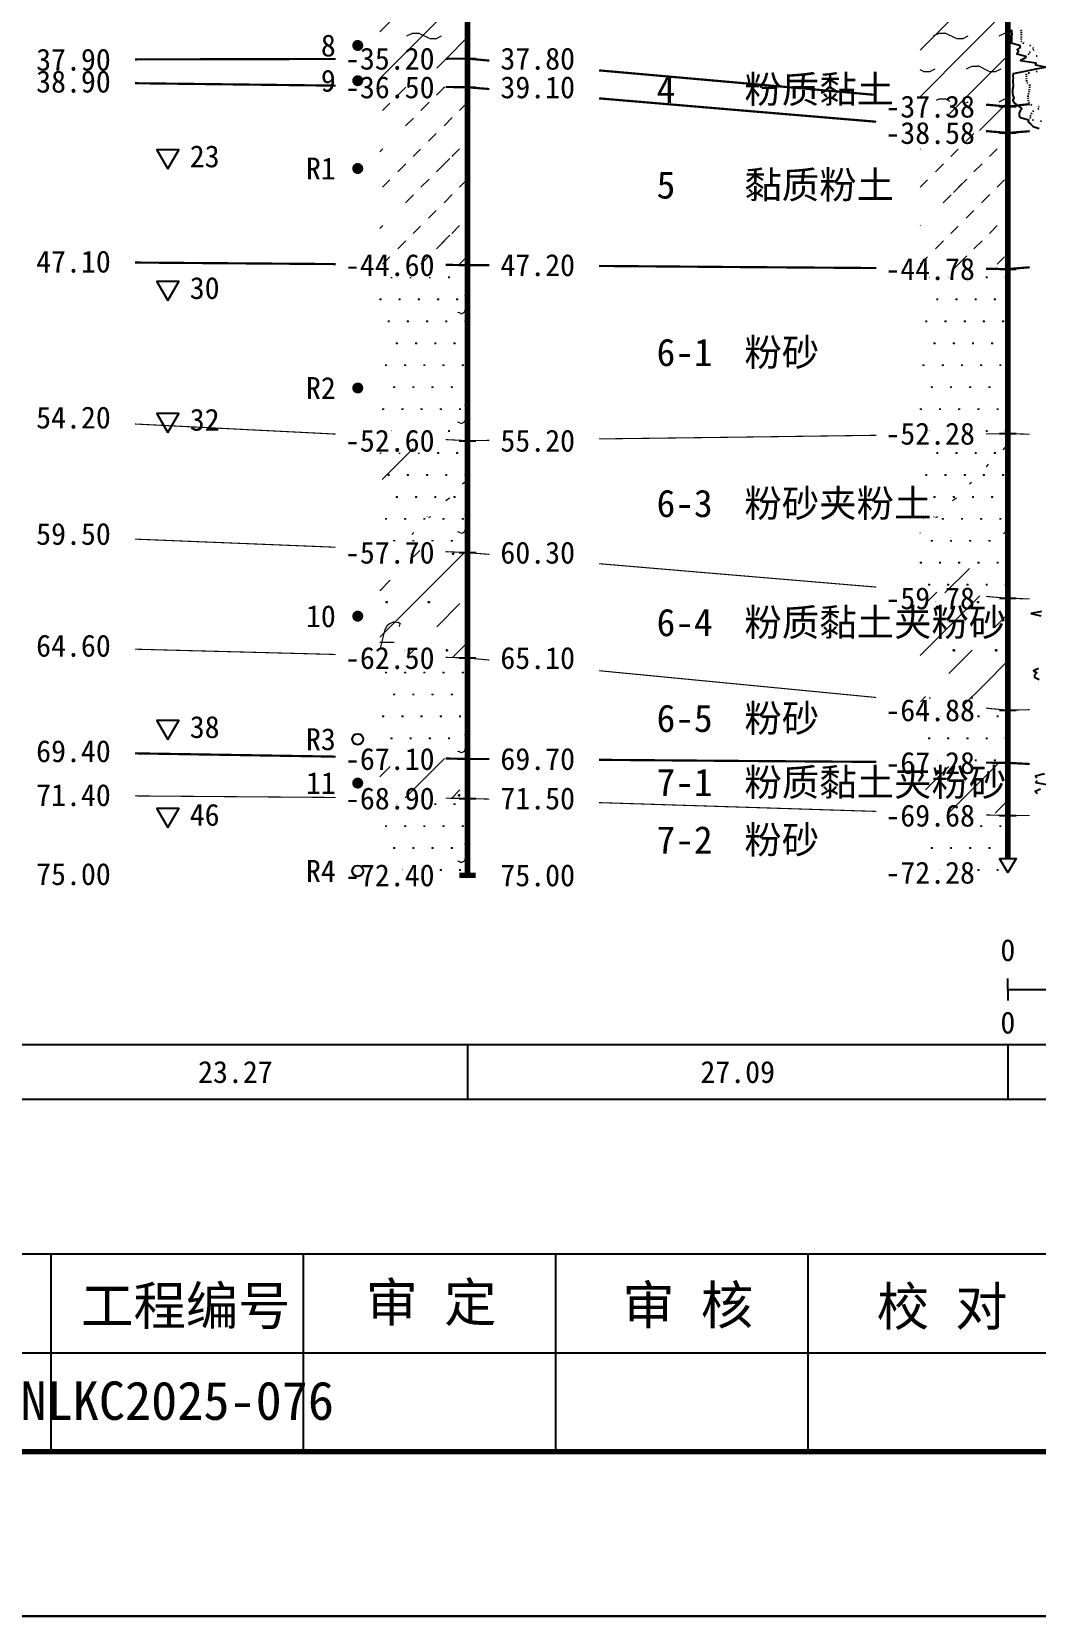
# Model space of a CAD drawing. Extents: x -37 to 3540, y -1485 to 297.
# Drawn here: x 1099 to 1190.5, y 0 to 144.4 of the extents above; entities that cross this region are included whole.
import ezdxf
from ezdxf.enums import TextEntityAlignment as Align

# ---------------------------------------------------------------- set-up
doc = ezdxf.new("R2010")
doc.units = 0
doc.linetypes.add('DOT', pattern=[6.35, 0, -6.35])
doc.layers.get('0').update_dxf_attribs({"linetype": 'CONTINUOUS'})
for name, color, linetype in [('CURVE', 200, 'CONTINUOUS'), ('FRAME', 7, 'CONTINUOUS'), ('HOLE', 41, 'CONTINUOUS'), ('RULER', 7, 'CONTINUOUS'), ('SAMPLE', 1, 'CONTINUOUS'), ('STRATUM', 241, 'CONTINUOUS')]:
    doc.layers.add(name, color=color, linetype=linetype)
doc.layers.add('HATCH', color=7, linetype='CONTINUOUS', lineweight=13)
doc.styles.add('ST', font='')
doc.styles.get('ST').set_extended_font_data('SimSun')
pattern_1 = [(45, (888.7487, 0), (-2.12132, 2.12132), [10, 0]), (26.565, (889.8228, -0.2536), (5.999823, 5.999812), [0.567, -12.849]), (0, (889.256, -0.2536), (0, 6), [0.567, -5.433]), (26.565, (887.1674, 0), (5.999823, 5.999812), [0.567, -12.849]), (0, (887.6745, 0.2536), (0, 6), [0.567, -5.433]), (153.435, (889.2558, -0.2536), (-5.999818, -5e-06), [1.134, -12.2826]), (26.565, (892.8228, 2.7464), (5.999823, 5.999812), [0.567, -12.849]), (0, (892.256, 2.7464), (0, 6), [0.567, -5.433]), (26.565, (890.1674, 3), (5.999823, 5.999812), [0.567, -12.849]), (0, (890.6745, 3.2536), (0, 6), [0.567, -5.433]), (153.435, (892.2558, 2.7464), (-5.999818, -5e-06), [1.134, -12.2826])]
pattern_2 = [(45, (888.7487, 0), (-4.24264, 4.24264), [10, 0]), (45, (889.8097, -3.182), (-2.12132, 6.36396), [3, -3])]
pattern_3 = [(45, (888.7487, 0), (-6e-07, 6.99998), [0.9473, -8.9522]), (45, (890.1487, 1.4), (-6e-07, 6.99998), [0.9869, -8.9126]), (45, (891.5487, 2.8), (-6e-07, 6.99998), [1.06018, -8.83931]), (45, (892.9487, 4.2), (-6e-07, 6.99998), [0.94918, -8.95032]), (45, (894.3487, 5.6), (-6e-07, 6.99998), [1.0365, -8.863]), (45, (892.2487, 0), (-6e-07, 6.99998), [1.01335, -8.88615]), (45, (893.6487, 1.4), (-6e-07, 6.99998), [1.07896, -12.12037]), (45, (895.0487, 2.8), (-6e-07, 6.99998), [0.99882, -8.90067]), (45, (889.4487, 4.2), (-4e-07, 6.99998), [1.05533, -8.84416]), (45, (890.8487, 5.6), (-4e-07, 6.99998), [1.0365, -8.863])]
pattern_4 = [(82.875, (887.914, -1.206), (0.0003693, 10.0001764), [0.0893, -80.5337]), (143.13, (888.015, -1.2818), (-29.999964, 20.000054), [0.12627, -49.87373]), (172.875, (888.1923, -1.304), (-70.0002457, 9.9996603), [0.17857, -80.44443]), (206.565, (888.3707, -1.2147), (-9.999705, -9.99969), [0.19954, -22.16046]), (243.435, (888.46, -1.0363), (9e-06, -9.999696), [0.19954, -22.16146]), (255.964, (888.5493, -0.679), (-0.0002, -9.999501), [0.36813, -40.86287]), (255.964, (888.8593, 0.561), (-0.0002, -9.999501), [1.27838, -39.95262]), (255.964, (888.9278, 0.835), (-0.0002, -9.999501), [0.28235, -40.94865]), (216.87, (889.118, 1.0892), (-9.999982, -10.000018), [0.12627, -49.87373]), (243.435, (889.017, 1.0135), (9e-06, -9.999696), [0.19954, -22.16146]), (206.565, (889.2965, 1.1785), (-9.999705, -9.99969), [0.19954, -22.16046]), (172.875, (889.4737, 1.1563), (-70.0002457, 9.9996603), [0.17857, -80.44443]), (143.13, (889.5747, 1.0806), (-29.999964, 20.000054), [0.12627, -49.87373]), (82.875, (889.5636, 0.992), (0.0003693, 10.0001764), [0.0893, -80.5337]), (0, (888.419, 0.34), (0, 10), [0.89286, -9.10714]), (0, (888.7737, 0), (1, 2), [0, -1.75]), (0, (888.7487, 0.025), (1, 2), [0, -1.75]), (0, (888.7487, 0), (1, 2), [0, -1.75]), (0, (888.7237, 0), (1, 2), [0, -1.75]), (0, (888.7487, -0.025), (1, 2), [0, -1.75])]
pattern_5 = [(45, (888.749, 0), (-2e-06, 15.39996), [4.3383, -17.4406]), (45, (894.937, 6.223), (-2e-06, 15.39996), [4.3861, -17.3928]), (45, (899.897, 11.181), (-2e-06, 15.39996), [3.98994, -17.78894]), (26.565, (888.749, 7.7), (15.4, 15.4), [0.2123, -34.22315]), (36.8699, (890.2887, 9.24), (15.4, 15.4), [0.43504, -76.56496]), (315, (896.449, 15.347), (15.39996, 3e-06), [0.0727, -21.7062]), (26.565, (896.449, 0), (15.4, 15.4), [0.31845, -34.117]), (26.565, (897.989, 1.54), (15.4, 15.4), [0.2316, -34.2038]), (90, (898.759, 2.31), (-15.4, -1e-06), [0.0633, -15.3367]), (26.565, (899.529, 3.08), (15.4, 15.4), [0.2002, -68.6707]), (36.8699, (901.0687, 4.62), (15.4, 15.4), [0.2435, -76.7565]), (45, (902.609, 6.16), (-5e-07, 15.39996), [0.24005, -21.53884]), (315, (903.96, 7.805), (15.39996, 3e-06), [0.0727, -21.7062]), (36.8699, (891.8287, 10.78), (15.4, 15.4), [0.2249, -76.7751]), (53.1301, (893.3687, 12.32), (30.8, 46.2), [0.29564, -76.70436]), (53.1301, (894.9087, 13.86), (30.8, 46.2), [0.27774, -76.72226])]
pattern_6 = [(82.875, (886.9125, -2.6533), (0.000812, 22.000388), [0.1964, -177.1742]), (143.13, (887.1348, -2.82), (-65.99992, 44.00012), [0.2778, -109.7222]), (172.875, (887.5246, -2.8687), (-154.00054, 21.999253), [0.3929, -176.9777]), (206.565, (887.917, -2.672), (-21.99935, -21.9993), [0.439, -48.753]), (243.435, (888.114, -2.28), (2e-05, -21.99933), [0.439, -48.7552]), (255.964, (888.31, -1.494), (-0.00044, -21.9989), [0.8099, -89.8983]), (255.964, (888.992, 1.2344), (-0.00044, -21.9989), [2.8124, -87.8958]), (255.964, (889.1427, 1.837), (-0.00044, -21.9989), [0.6212, -90.087]), (216.87, (889.5613, 2.3963), (-21.99996, -22.00004), [0.2778, -109.7222]), (243.435, (889.339, 2.23), (2e-05, -21.99933), [0.439, -48.7552]), (206.565, (889.954, 2.593), (-21.99935, -21.9993), [0.439, -48.753]), (172.875, (890.3437, 2.544), (-154.00054, 21.999253), [0.3929, -176.9777]), (143.13, (890.566, 2.3772), (-65.99992, 44.00012), [0.2778, -109.7222]), (82.875, (890.5416, 2.1823), (0.000812, 22.000388), [0.1964, -177.1742]), (0, (888.023, 0.748), (0, 22), [1.9643, -20.0357]), (0, (888.8037, 0), (2.2, 4.4), [0, -3.85]), (0, (888.7487, 0.055), (2.2, 4.4), [0, -3.85]), (0, (888.7487, 0), (2.2, 4.4), [0, -3.85]), (0, (888.6937, 0), (2.2, 4.4), [0, -3.85]), (0, (888.7487, -0.055), (2.2, 4.4), [0, -3.85])]

# ---------------------------------------------------------------- blocks, each defined once
blk = doc.blocks.new('图签_A3长')
for p, q in [((0, 18), (-380, 18)), ((-188, 0), (-188, 18)), ((-165, 0), (-165, 18)), ((-142, 0), (-142, 18)), ((-119, 0), (-119, 18)), ((-320, 9), (0, 9)), ((-380, 0), (0, 0))]:
    blk.add_line(p, q)
at = {"style": 'ST'}
for s, p in [('审 定', (-153.38, 13.61)), ('工程编号', (-175.73, 13.3)), ('审 核', (-129.99, 13.36)), ('校 对', (-106.8, 13.23))]:
    blk.add_text(s, height=3.5, dxfattribs=at).set_placement(p, align=Align.MIDDLE_CENTER)
for tag, p in [('01＿单位名称', (-349.98, 8.36)), ('02＿工程名称', (-271.3, 5.16)), ('04＿工程编号', (-176.51, 4.65)), ('05＿日期', (-35.59, 4.65)), ('06＿图号', (-11.16, 4.91))]:
    blk.add_attdef(tag, text='', height=3.5, dxfattribs=at).set_placement(p, align=Align.MIDDLE_CENTER)
at = {"style": 'ST', "width": 0.85}
blk.add_attdef('03＿图件名称', text='', height=3, dxfattribs=at).set_placement((-205.49, 5.05), align=Align.MIDDLE_CENTER)
blk = doc.blocks.new('SampleSoilUndisturbed')
at = {"const_width": 0.5}
blk.add_lwpolyline([(-0.25, 0, 1), (0.25, 0, 1)], format="xyb", close=True, dxfattribs=at)
blk = doc.blocks.new('SampleSoilDisturbed')
blk.add_circle((0, 0), 0.5)
blk = doc.blocks.new('TrigonHollow')
blk.add_lwpolyline([(0, -1.15), (1, 0.58), (-1, 0.58)], close=True)

msp = doc.modelspace()

# ---------------------------------------------------------------- hatches: boundary and pattern name
at = {"layer": 'HATCH'}
h = msp.add_hatch(dxfattribs=at)
h.set_pattern_fill('YNNT', color=251, style=0)
h.set_pattern_definition(pattern_1)
h.paths.add_polyline_path([(1138.69, 154.12), (1130.69, 153.92), (1130.69, 141.91), (1138.69, 141.93)])
h.paths.add_polyline_path([(1126.62, 140.44), (1136.18, 140.44), (1136.18, 143.37), (1126.62, 143.37)], flags=9)
h.paths.add_polyline_path([(1126.62, 152.64), (1136.18, 152.64), (1136.18, 155.57), (1126.62, 155.57)], flags=9)
h = msp.add_hatch(dxfattribs=at)
h.set_pattern_fill('YNNT', color=251, style=0)
h.set_pattern_definition(pattern_1)
h.paths.add_polyline_path([(1187.94, 147.76), (1179.94, 148.79), (1179.94, 138.27), (1187.94, 137.56)])
h.paths.add_polyline_path([(1163.12, 143.73), (1182.62, 143.73), (1182.62, 148.62), (1163.12, 148.62)], flags=9)
h.paths.add_polyline_path([(1175.87, 136.07), (1185.43, 136.07), (1185.43, 139.01), (1175.87, 139.01)], flags=9)
h.paths.add_polyline_path([(1175.87, 146.27), (1185.43, 146.27), (1185.43, 149.21), (1175.87, 149.21)], flags=9)
h = msp.add_hatch(dxfattribs=at)
h.set_pattern_fill('FZNT', color=32, style=0)
h.set_pattern_definition(pattern_2)
h.paths.add_polyline_path([(1138.69, 141.93), (1130.69, 141.91), (1130.69, 139.42), (1138.69, 139.32)])
h.paths.add_polyline_path([(1126.62, 137.84), (1136.18, 137.84), (1136.18, 140.77), (1126.62, 140.77)], flags=9)
h.paths.add_polyline_path([(1126.62, 140.44), (1136.18, 140.44), (1136.18, 143.37), (1126.62, 143.37)], flags=9)
h = msp.add_hatch(dxfattribs=at)
h.set_pattern_fill('NZFT', color=52, style=0)
h.set_pattern_definition(pattern_3)
h.paths.add_polyline_path([(1138.69, 139.32), (1130.69, 139.42), (1130.69, 123.18), (1138.69, 123.12)])
h.paths.add_polyline_path([(1126.62, 121.64), (1136.18, 121.64), (1136.18, 124.57), (1126.62, 124.57)], flags=9)
h.paths.add_polyline_path([(1126.62, 137.84), (1136.18, 137.84), (1136.18, 140.77), (1126.62, 140.77)], flags=9)
h = msp.add_hatch(dxfattribs=at)
h.set_pattern_fill('FZNT', color=32, style=0)
h.set_pattern_definition(pattern_2)
h.paths.add_polyline_path([(1187.94, 137.56), (1179.94, 138.27), (1179.94, 135.84), (1187.94, 135.16)])
h.paths.add_polyline_path([(1175.87, 133.67), (1185.43, 133.67), (1185.43, 136.61), (1175.87, 136.61)], flags=9)
h.paths.add_polyline_path([(1175.87, 136.07), (1185.43, 136.07), (1185.43, 139.01), (1175.87, 139.01)], flags=9)
h = msp.add_hatch(dxfattribs=at)
h.set_pattern_fill('NZFT', color=52, style=0)
h.set_pattern_definition(pattern_3)
h.paths.add_polyline_path([(1187.94, 135.16), (1179.94, 135.84), (1179.94, 122.82), (1187.94, 122.76)])
h.paths.add_polyline_path([(1175.87, 121.27), (1185.43, 121.27), (1185.43, 124.21), (1175.87, 124.21)], flags=9)
h.paths.add_polyline_path([(1175.87, 133.67), (1185.43, 133.67), (1185.43, 136.61), (1175.87, 136.61)], flags=9)
h = msp.add_hatch(dxfattribs=at)
h.set_pattern_fill('FS', color=142, style=0)
h.set_pattern_definition(pattern_4)
h.paths.add_polyline_path([(1138.69, 123.12), (1130.69, 123.18), (1130.69, 107.52), (1138.69, 107.12)])
h.paths.add_polyline_path([(1126.62, 105.64), (1136.18, 105.64), (1136.18, 108.57), (1126.62, 108.57)], flags=9)
h.paths.add_polyline_path([(1126.62, 121.64), (1136.18, 121.64), (1136.18, 124.57), (1126.62, 124.57)], flags=9)
h = msp.add_hatch(dxfattribs=at)
h.set_pattern_fill('FS', color=142, style=0)
h.set_pattern_definition(pattern_4)
h.paths.add_polyline_path([(1187.94, 122.76), (1179.94, 122.82), (1179.94, 107.66), (1187.94, 107.76)])
h.paths.add_polyline_path([(1175.87, 106.27), (1185.43, 106.27), (1185.43, 109.21), (1175.87, 109.21)], flags=9)
h.paths.add_polyline_path([(1175.87, 121.27), (1185.43, 121.27), (1185.43, 124.21), (1175.87, 124.21)], flags=9)
h = msp.add_hatch(dxfattribs=at)
h.set_pattern_fill('FS', color=142, style=0)
h.set_pattern_definition(pattern_4)
h.paths.add_polyline_path([(1138.69, 107.12), (1130.69, 107.52), (1130.69, 97.25), (1138.69, 96.92)])
h.paths.add_polyline_path([(1126.62, 95.44), (1136.18, 95.44), (1136.18, 98.37), (1126.62, 98.37)], flags=9)
h.paths.add_polyline_path([(1126.62, 105.64), (1136.18, 105.64), (1136.18, 108.57), (1126.62, 108.57)], flags=9)
h = msp.add_hatch(dxfattribs=at)
h.set_pattern_fill('SZFT', color=142, scale=2.2, style=0)
h.set_pattern_definition(pattern_5)
h.paths.add_polyline_path([(1138.69, 107.12), (1130.69, 107.52), (1130.69, 97.25), (1138.69, 96.92)])
h.paths.add_polyline_path([(1126.62, 95.44), (1136.18, 95.44), (1136.18, 98.37), (1126.62, 98.37)], flags=9)
h.paths.add_polyline_path([(1126.62, 105.64), (1136.18, 105.64), (1136.18, 108.57), (1126.62, 108.57)], flags=9)
h = msp.add_hatch(dxfattribs=at)
h.set_pattern_fill('FS', color=142, style=0)
h.set_pattern_definition(pattern_4)
h.paths.add_polyline_path([(1187.94, 107.76), (1179.94, 107.66), (1179.94, 93.44), (1187.94, 92.76)])
h.paths.add_polyline_path([(1163.11, 98.97), (1182.63, 98.97), (1182.63, 103.91), (1163.11, 103.91)], flags=9)
h.paths.add_polyline_path([(1175.87, 91.27), (1185.43, 91.27), (1185.43, 94.21), (1175.87, 94.21)], flags=9)
h.paths.add_polyline_path([(1175.87, 106.27), (1185.43, 106.27), (1185.43, 109.21), (1175.87, 109.21)], flags=9)
h = msp.add_hatch(dxfattribs=at)
h.set_pattern_fill('SZFT', color=142, scale=2.2, style=0)
h.set_pattern_definition(pattern_5)
h.paths.add_polyline_path([(1187.94, 107.76), (1179.94, 107.66), (1179.94, 93.44), (1187.94, 92.76)])
h.paths.add_polyline_path([(1163.11, 98.97), (1182.63, 98.97), (1182.63, 103.91), (1163.11, 103.91)], flags=9)
h.paths.add_polyline_path([(1175.87, 91.27), (1185.43, 91.27), (1185.43, 94.21), (1175.87, 94.21)], flags=9)
h.paths.add_polyline_path([(1175.87, 106.27), (1185.43, 106.27), (1185.43, 109.21), (1175.87, 109.21)], flags=9)
h = msp.add_hatch(dxfattribs=at)
h.set_pattern_fill('FZNT', color=32, style=0)
h.set_pattern_definition(pattern_2)
h.paths.add_polyline_path([(1138.69, 96.92), (1130.69, 97.25), (1130.69, 87.53), (1138.69, 87.32)])
h.paths.add_polyline_path([(1126.62, 85.84), (1136.18, 85.84), (1136.18, 88.77), (1126.62, 88.77)], flags=9)
h.paths.add_polyline_path([(1126.62, 95.44), (1136.18, 95.44), (1136.18, 98.37), (1126.62, 98.37)], flags=9)
h = msp.add_hatch(dxfattribs=at)
h.set_pattern_fill('FS', color=32, scale=2.2, style=0)
h.set_pattern_definition(pattern_6)
h.paths.add_polyline_path([(1138.69, 96.92), (1130.69, 97.25), (1130.69, 87.53), (1138.69, 87.32)])
h.paths.add_polyline_path([(1126.62, 85.84), (1136.18, 85.84), (1136.18, 88.77), (1126.62, 88.77)], flags=9)
h.paths.add_polyline_path([(1126.62, 95.44), (1136.18, 95.44), (1136.18, 98.37), (1126.62, 98.37)], flags=9)
h = msp.add_hatch(dxfattribs=at)
h.set_pattern_fill('FZNT', color=32, style=0)
h.set_pattern_definition(pattern_2)
h.paths.add_polyline_path([(1187.94, 92.76), (1179.94, 93.44), (1179.94, 83.33), (1187.94, 82.56)])
h.paths.add_polyline_path([(1163.11, 88.13), (1189.78, 88.13), (1189.78, 93.07), (1163.11, 93.07)], flags=9)
h.paths.add_polyline_path([(1175.87, 81.07), (1185.43, 81.07), (1185.43, 84.01), (1175.87, 84.01)], flags=9)
h.paths.add_polyline_path([(1175.87, 91.27), (1185.43, 91.27), (1185.43, 94.21), (1175.87, 94.21)], flags=9)
h = msp.add_hatch(dxfattribs=at)
h.set_pattern_fill('FS', color=32, scale=2.2, style=0)
h.set_pattern_definition(pattern_6)
h.paths.add_polyline_path([(1187.94, 92.76), (1179.94, 93.44), (1179.94, 83.33), (1187.94, 82.56)])
h.paths.add_polyline_path([(1163.11, 88.13), (1189.78, 88.13), (1189.78, 93.07), (1163.11, 93.07)], flags=9)
h.paths.add_polyline_path([(1175.87, 81.07), (1185.43, 81.07), (1185.43, 84.01), (1175.87, 84.01)], flags=9)
h.paths.add_polyline_path([(1175.87, 91.27), (1185.43, 91.27), (1185.43, 94.21), (1175.87, 94.21)], flags=9)
h = msp.add_hatch(dxfattribs=at)
h.set_pattern_fill('FS', color=142, style=0)
h.set_pattern_definition(pattern_4)
h.paths.add_polyline_path([(1138.69, 87.32), (1130.69, 87.53), (1130.69, 78.26), (1138.69, 78.12)])
h.paths.add_polyline_path([(1126.62, 76.64), (1136.18, 76.64), (1136.18, 79.57), (1126.62, 79.57)], flags=9)
h.paths.add_polyline_path([(1126.62, 85.84), (1136.18, 85.84), (1136.18, 88.77), (1126.62, 88.77)], flags=9)
h = msp.add_hatch(dxfattribs=at)
h.set_pattern_fill('FS', color=142, style=0)
h.set_pattern_definition(pattern_4)
h.paths.add_polyline_path([(1187.94, 82.56), (1179.94, 83.33), (1179.94, 77.82), (1187.94, 77.76)])
h.paths.add_polyline_path([(1175.87, 76.27), (1185.43, 76.27), (1185.43, 79.21), (1175.87, 79.21)], flags=9)
h.paths.add_polyline_path([(1175.87, 81.07), (1185.43, 81.07), (1185.43, 84.01), (1175.87, 84.01)], flags=9)
h = msp.add_hatch(dxfattribs=at)
h.set_pattern_fill('FZNT', color=32, style=0)
h.set_pattern_definition(pattern_2)
h.paths.add_polyline_path([(1138.69, 78.12), (1130.69, 78.26), (1130.69, 74.58), (1138.69, 74.52)])
h.paths.add_polyline_path([(1126.62, 73.04), (1136.18, 73.04), (1136.18, 75.97), (1126.62, 75.97)], flags=9)
h.paths.add_polyline_path([(1126.62, 76.64), (1136.18, 76.64), (1136.18, 79.57), (1126.62, 79.57)], flags=9)
h = msp.add_hatch(dxfattribs=at)
h.set_pattern_fill('FS', color=32, scale=2.2, style=0)
h.set_pattern_definition(pattern_6)
h.paths.add_polyline_path([(1138.69, 78.12), (1130.69, 78.26), (1130.69, 74.58), (1138.69, 74.52)])
h.paths.add_polyline_path([(1126.62, 73.04), (1136.18, 73.04), (1136.18, 75.97), (1126.62, 75.97)], flags=9)
h.paths.add_polyline_path([(1126.62, 76.64), (1136.18, 76.64), (1136.18, 79.57), (1126.62, 79.57)], flags=9)
h = msp.add_hatch(dxfattribs=at)
h.set_pattern_fill('FZNT', color=32, style=0)
h.set_pattern_definition(pattern_2)
h.paths.add_polyline_path([(1187.94, 77.76), (1179.94, 77.82), (1179.94, 73.22), (1187.94, 72.96)])
h.paths.add_polyline_path([(1163.11, 73.55), (1189.78, 73.55), (1189.78, 78.49), (1163.11, 78.49)], flags=9)
h.paths.add_polyline_path([(1175.87, 71.47), (1185.43, 71.47), (1185.43, 74.41), (1175.87, 74.41)], flags=9)
h.paths.add_polyline_path([(1175.87, 76.27), (1185.43, 76.27), (1185.43, 79.21), (1175.87, 79.21)], flags=9)
h = msp.add_hatch(dxfattribs=at)
h.set_pattern_fill('FS', color=142, style=0)
h.set_pattern_definition(pattern_4)
h.paths.add_polyline_path([(1138.69, 74.52), (1130.69, 74.58), (1130.69, 67.52), (1138.69, 67.52)])
h.paths.add_polyline_path([(1126.62, 66.04), (1136.18, 66.04), (1136.18, 68.97), (1126.62, 68.97)], flags=9)
h.paths.add_polyline_path([(1126.62, 73.04), (1136.18, 73.04), (1136.18, 75.97), (1126.62, 75.97)], flags=9)
h = msp.add_hatch(dxfattribs=at)
h.set_pattern_fill('FS', color=142, style=0)
h.set_pattern_definition(pattern_4)
h.paths.add_polyline_path([(1187.94, 72.96), (1179.94, 73.22), (1179.94, 67.76), (1187.94, 67.76), (1187.19, 69.06), (1187.94, 69.06)])
h.paths.add_polyline_path([(1175.87, 66.27), (1185.43, 66.27), (1185.43, 69.21), (1175.87, 69.21)], flags=9)
h.paths.add_polyline_path([(1175.87, 71.47), (1185.43, 71.47), (1185.43, 74.41), (1175.87, 74.41)], flags=9)

# ---------------------------------------------------------------- linework, layer by layer
at = {"layer": 'CURVE', "color": 30, "linetype": 'Continuous'}
for points in [[(1188.26, 144.56), (1188.28, 144.36), (1188.3, 144.16), (1188.28, 143.96), (1188.26, 143.76), (1188.26, 143.56), (1188.25, 143.36), (1188.99, 143.16), (1189.06, 142.96), (1188.78, 142.76), (1188.9, 142.56), (1188.77, 142.36), (1189.58, 142.16), (1189.53, 141.96), (1189.1, 141.76), (1190.5, 141.56), (1190.47, 141.36), (1191.49, 141.16), (1190.5, 140.96), (1189.48, 140.76), (1188.41, 140.56), (1188.39, 140.36), (1188.41, 140.16), (1188.39, 139.96), (1188.4, 139.76), (1188.41, 139.56), (1188.41, 139.36), (1188.37, 139.16), (1188.35, 138.96), (1188.36, 138.76), (1188.38, 138.56), (1188.49, 138.36), (1188.4, 138.16), (1188.47, 137.96), (1188.7, 137.76), (1188.97, 137.56), (1189.22, 137.36), (1189.06, 137.16), (1188.96, 136.96), (1188.97, 136.76), (1189.1, 136.56), (1189.81, 136.36), (1189.8, 136.16), (1190.03, 135.96), (1190.26, 135.76), (1190.8, 135.56)], [(1191.01, 91.56), (1190.08, 91.36), (1190.95, 91.16)], [(1190.72, 86.36), (1190.29, 86.16), (1190.57, 85.96), (1190.38, 85.76), (1190.37, 85.56), (1190.8, 85.36)], [(1191.29, 76.76), (1190.45, 76.56), (1190.55, 76.36)], [(1190.93, 75.36), (1190.42, 75.16), (1190.6, 74.96)], [(1190.59, 76.16), (1190.48, 75.96), (1191.65, 75.76)]]:
    msp.add_lwpolyline(points, dxfattribs=at)
at = {"layer": 'CURVE', "color": 100, "linetype": 'DOT', "ltscale": 0.1}
for points in [[(1189.13, 144.56), (1189.15, 144.36), (1189.15, 144.16), (1189.14, 143.96), (1189.15, 143.76), (1189.12, 143.56), (1189.29, 143.36), (1189.91, 143.16), (1190.19, 142.96), (1190.31, 142.76), (1189.96, 142.56), (1189.79, 142.36), (1190.66, 142.16)], [(1190.62, 140.76), (1189.62, 140.56), (1189.62, 140.36), (1189.62, 140.16), (1189.64, 139.96), (1189.66, 139.76), (1189.9, 139.56), (1189.92, 139.36), (1189.89, 139.16), (1189.87, 138.96), (1189.84, 138.76), (1189.76, 138.56), (1189.77, 138.36), (1189.79, 138.16), (1189.82, 137.96), (1190.02, 137.76), (1190.79, 137.56)], [(1190.77, 137.36), (1190.28, 137.16), (1190.12, 136.96), (1190.02, 136.76), (1189.92, 136.56), (1190.18, 136.36), (1191.53, 136.16)]]:
    msp.add_lwpolyline(points, dxfattribs=at)
at = {"layer": 'FRAME', "color": 245, "linetype": 'Continuous'}
msp.add_line((1322.94, 0), (602.01, 0), dxfattribs=at)
msp.add_lwpolyline([(888.75, 0), (1308.75, 0), (1308.75, 297), (888.75, 297)], close=True, dxfattribs=at)
at = {"layer": 'FRAME', "linetype": 'Continuous', "const_width": 0.5}
msp.add_lwpolyline([(908.75, 15), (1288.75, 15), (1288.75, 282), (908.75, 282)], close=True, dxfattribs=at)
at = {"layer": 'HOLE', "linetype": 'Continuous', "const_width": 0.5}
for points in [[(1138.69, 217.53), (1138.69, 67.52)], [(1187.94, 217.76), (1187.94, 69.06)], [(1137.94, 67.52), (1139.44, 67.52)]]:
    msp.add_lwpolyline(points, dxfattribs=at)
at = {"layer": 'HOLE', "linetype": 'Continuous'}
for points in [[(1137.94, 141.93), (1139.44, 141.93)], [(1137.94, 139.32), (1139.44, 139.32)], [(1187.19, 137.56), (1188.69, 137.56)], [(1187.19, 135.16), (1188.69, 135.16)], [(1137.94, 123.12), (1139.44, 123.12)], [(1187.19, 122.76), (1188.69, 122.76)], [(1137.94, 107.12), (1139.44, 107.12)], [(1187.19, 107.76), (1188.69, 107.76)], [(1137.94, 96.92), (1139.44, 96.92)], [(1187.19, 92.76), (1188.69, 92.76)], [(1137.94, 87.32), (1139.44, 87.32)], [(1187.19, 82.56), (1188.69, 82.56)], [(1137.94, 78.12), (1139.44, 78.12)], [(1187.19, 77.76), (1188.69, 77.76)], [(1137.94, 74.52), (1139.44, 74.52)], [(1187.19, 72.96), (1188.69, 72.96)]]:
    msp.add_lwpolyline(points, dxfattribs=at)
msp.add_lwpolyline([(1187.19, 69.06), (1188.69, 69.06), (1187.94, 67.76)], close=True, dxfattribs=at)
at = {"layer": 'RULER', "linetype": 'Continuous'}
for points in [[(1187.94, 57.1), (1187.94, 58.1)], [(1187.94, 57.1), (1237.94, 57.1)], [(1187.94, 57.1), (1187.94, 56.1)], [(1096.38, 52.1), (1138.69, 52.1), (1138.69, 47.1), (1096.38, 47.1)], [(1138.69, 52.1), (1187.94, 52.1), (1187.94, 47.1), (1138.69, 47.1)], [(1187.94, 52.1), (1233.53, 52.1), (1233.53, 47.1), (1187.94, 47.1)]]:
    msp.add_lwpolyline(points, dxfattribs=at)
at = {"layer": 'STRATUM', "linetype": 'Continuous'}
for points, const_width in [([(1108.38, 141.86), (1117.54, 141.88), (1126.69, 141.9)], 0.2), ([(1136.69, 141.92), (1138.69, 141.93), (1140.69, 141.75)], 0.2), ([(1150.69, 140.86), (1163.32, 139.74), (1175.94, 138.62)], 0.2), ([(1108.38, 139.69), (1117.54, 139.58), (1126.69, 139.47)], 0.2), ([(1136.69, 139.35), (1138.69, 139.32), (1140.69, 139.16)], 0.2), ([(1150.69, 138.31), (1163.32, 137.24), (1175.94, 136.18)], 0.2), ([(1185.94, 137.74), (1187.94, 137.56), (1189.94, 137.79)], 0.2), ([(1185.94, 135.33), (1187.94, 135.16), (1189.94, 135.32)], 0.2), ([(1108.38, 123.35), (1117.54, 123.28), (1126.69, 123.21)], 0.2), ([(1136.69, 123.14), (1138.69, 123.12), (1140.69, 123.11)], 0.2), ([(1150.69, 123.04), (1163.32, 122.94), (1175.94, 122.85)], 0.2), ([(1185.94, 122.78), (1187.94, 122.76), (1189.94, 122.92)], 0.2), ([(1108.38, 108.64), (1117.54, 108.18), (1126.69, 107.72)], 0.1), ([(1136.69, 107.22), (1138.69, 107.12), (1140.69, 107.15)], 0.1), ([(1150.69, 107.28), (1163.32, 107.44), (1175.94, 107.61)], 0.1), ([(1185.94, 107.74), (1187.94, 107.76), (1189.94, 107.71)], 0.1), ([(1108.38, 98.15), (1117.54, 97.78), (1126.69, 97.41)], 0.1), ([(1136.69, 97.01), (1138.69, 96.92), (1140.69, 96.76)], 0.1), ([(1150.69, 95.91), (1163.32, 94.84), (1175.94, 93.78)], 0.1), ([(1185.94, 92.93), (1187.94, 92.76), (1189.94, 92.7)], 0.1), ([(1108.38, 88.12), (1117.54, 87.88), (1126.69, 87.64)], 0.1), ([(1136.69, 87.38), (1138.69, 87.32), (1140.69, 87.13)], 0.1), ([(1150.69, 86.16), (1163.32, 84.94), (1175.94, 83.72)], 0.1), ([(1185.94, 82.75), (1187.94, 82.56), (1189.94, 82.61)], 0.1), ([(1108.38, 78.63), (1117.54, 78.48), (1126.69, 78.33)], 0.2), ([(1136.69, 78.16), (1138.69, 78.12), (1140.69, 78.11)], 0.2), ([(1150.69, 78.04), (1163.32, 77.94), (1175.94, 77.85)], 0.2), ([(1185.94, 77.78), (1187.94, 77.76), (1189.94, 77.66)], 0.2), ([(1108.38, 74.75), (1117.54, 74.68), (1126.69, 74.61)], 0.1), ([(1136.69, 74.54), (1138.69, 74.52), (1140.69, 74.46)], 0.1), ([(1150.69, 74.14), (1163.32, 73.74), (1175.94, 73.34)], 0.1), ([(1185.94, 73.02), (1187.94, 72.96), (1189.94, 72.96)], 0.1)]:
    msp.add_lwpolyline(points, dxfattribs=dict(at, const_width=const_width))

# ---------------------------------------------------------------- block references
at = {"layer": 'CURVE'}
for p in [(1111.38, 133.03), (1111.38, 121.03), (1111.38, 109.03), (1111.38, 81.03), (1111.38, 73.03)]:
    msp.add_blockref('TrigonHollow', p, dxfattribs=at)
at = {"layer": 'FRAME'}
ref = msp.add_blockref('图签_A3长', (1288.75, 15), dxfattribs=at)
ref.add_attrib('04＿工程编号', 'NLKC2025-076', dxfattribs={"layer": '0', "height": 3.5, "style": 'ST'}).set_placement((1112.24, 19.65), align=Align.MIDDLE_CENTER)
at = {"layer": 'SAMPLE'}
for name, p in [('SampleSoilUndisturbed', (1128.69, 143.13)), ('SampleSoilUndisturbed', (1128.69, 139.92)), ('SampleSoilUndisturbed', (1128.69, 131.92)), ('SampleSoilUndisturbed', (1128.69, 111.92)), ('SampleSoilUndisturbed', (1128.69, 91.13)), ('SampleSoilDisturbed', (1128.69, 79.92)), ('SampleSoilUndisturbed', (1128.69, 75.92)), ('SampleSoilDisturbed', (1128.69, 67.92))]:
    msp.add_blockref(name, p, dxfattribs=at)

# ---------------------------------------------------------------- texts
at = {"layer": 'CURVE', "style": 'ST'}
for s, p in [('23', (1113.38, 133.03)), ('30', (1113.38, 121.03)), ('32', (1113.38, 109.03)), ('38', (1113.38, 81.03)), ('46', (1113.38, 73.03))]:
    msp.add_text(s, height=2, dxfattribs=at).set_placement(p, align=Align.MIDDLE_LEFT)
at = {"layer": 'HOLE', "style": 'ST'}
for s, p in [('37.90', (1099.38, 141.84)), ('37.80', (1141.69, 141.93)), ('38.90', (1099.38, 139.84)), ('39.10', (1141.69, 139.32)), ('47.10', (1099.38, 123.44)), ('47.20', (1141.69, 123.12)), ('54.20', (1099.38, 109.23)), ('55.20', (1141.69, 107.12)), ('59.50', (1099.38, 98.63)), ('60.30', (1141.69, 96.92)), ('64.60', (1099.38, 88.44)), ('65.10', (1141.69, 87.32)), ('69.40', (1099.38, 78.83)), ('69.70', (1141.69, 78.12)), ('71.40', (1099.38, 74.83)), ('71.50', (1141.69, 74.52)), ('75.00', (1099.38, 67.63)), ('75.00', (1141.69, 67.52))]:
    msp.add_text(s, height=2, dxfattribs=at).set_placement(p, align=Align.MIDDLE_LEFT)
for s, p in [('-35.20', (1135.69, 141.93)), ('-36.50', (1135.69, 139.32)), ('-37.38', (1184.94, 137.56)), ('-38.58', (1184.94, 135.16)), ('-44.60', (1135.69, 123.12)), ('-44.78', (1184.94, 122.76)), ('-52.28', (1184.94, 107.76)), ('-52.60', (1135.69, 107.12)), ('-57.70', (1135.69, 96.92)), ('-59.78', (1184.94, 92.76)), ('-62.50', (1135.69, 87.32)), ('-64.88', (1184.94, 82.56)), ('-67.10', (1135.69, 78.12)), ('-67.28', (1184.94, 77.76)), ('-68.90', (1135.69, 74.52)), ('-69.68', (1184.94, 72.96)), ('-72.40', (1135.69, 67.52)), ('-72.28', (1184.94, 67.76))]:
    msp.add_text(s, height=2, dxfattribs=at).set_placement(p, align=Align.MIDDLE_RIGHT)
at = {"layer": 'RULER', "style": 'ST'}
msp.add_text('0', height=2, dxfattribs=at).set_placement((1187.94, 59.1), align=Align.BOTTOM_CENTER)
msp.add_text('0', height=2, dxfattribs=at).set_placement((1187.94, 55.1), align=Align.TOP_CENTER)
for s, p in [('23.27', (1117.54, 49.6)), ('27.09', (1163.32, 49.6))]:
    msp.add_text(s, height=2, dxfattribs=at).set_placement(p, align=Align.MIDDLE_CENTER)
at = {"layer": 'SAMPLE', "style": 'ST'}
for s, p in [('8', (1126.69, 143.13)), ('9', (1126.69, 139.92)), ('R1', (1126.69, 131.92)), ('R2', (1126.69, 111.92)), ('10', (1126.69, 91.13)), ('R3', (1126.69, 79.92)), ('11', (1126.69, 75.92)), ('R4', (1126.69, 67.92))]:
    msp.add_text(s, height=2, dxfattribs=at).set_placement(p, align=Align.MIDDLE_RIGHT)
at = {"layer": 'STRATUM', "style": 'ST'}
for s, p in [('4', (1155.93, 139.13)), ('粉质黏土', (1163.93, 139.13)), ('5', (1155.93, 130.43)), ('黏质粉土', (1163.93, 130.43)), ('6-1', (1155.93, 115.17)), ('粉砂', (1163.93, 115.17)), ('6-3', (1155.93, 101.41)), ('粉砂夹粉土', (1163.93, 101.41)), ('6-4', (1155.93, 90.56)), ('粉质黏土夹粉砂', (1163.93, 90.56)), ('6-5', (1155.93, 81.83)), ('粉砂', (1163.93, 81.83)), ('7-1', (1155.93, 75.99)), ('粉质黏土夹粉砂', (1163.93, 75.99)), ('粉砂', (1163.93, 70.75)), ('7-2', (1155.93, 70.75))]:
    msp.add_text(s, height=2.5, dxfattribs=at).set_placement(p, align=Align.MIDDLE_LEFT)

doc.saveas('drawing.dxf')
